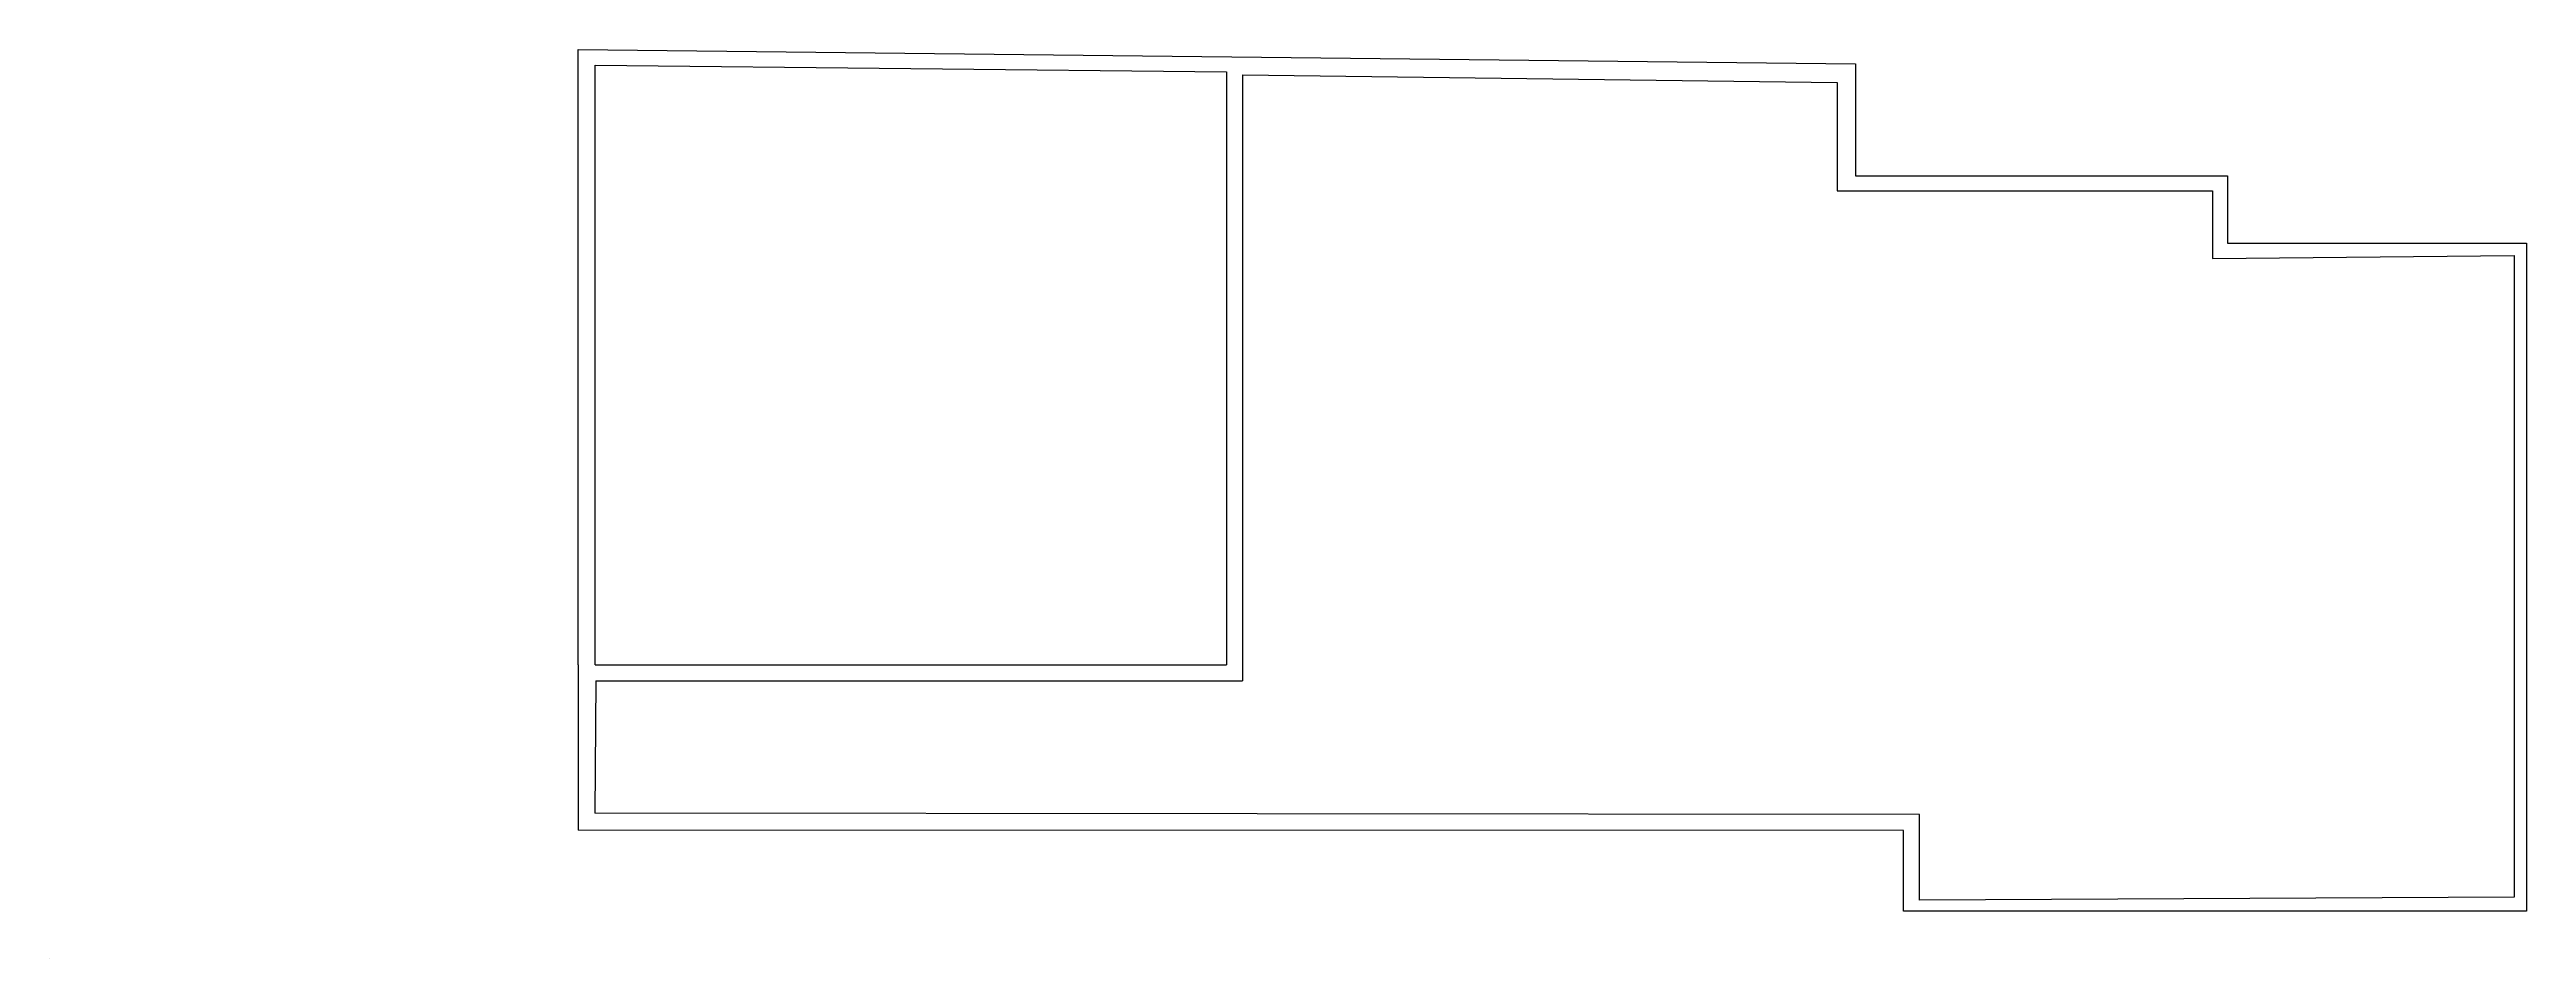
# Model space of a CAD drawing. Header units: millimetres. Extents: x 1595 to 32985, y 2696 to 14217.
import ezdxf

# ---------------------------------------------------------------- set-up
doc = ezdxf.new("R2010")
doc.units = ezdxf.units.MM
doc.layers.add('墙', color=70, linetype='Continuous', lineweight=30)
doc.styles.get("Standard").update_dxf_attribs({"font": 'arial.ttf'})

msp = doc.modelspace()

# ---------------------------------------------------------------- linework, layer by layer
at = {"layer": '墙'}
for p, q in [((8293, 6417), (8293, 4321)), ((8517, 6217), (8504, 4539))]:
    msp.add_line(p, q, dxfattribs=at)
for points in [[(8293, 6417), (8293, 6417), (8293, 14217), (24480, 14034), (24480, 12615), (29197, 12615), (29197, 11761), (29197, 11761), (31091, 11761), (32985, 11761), (32985, 3296), (25091, 3296), (25091, 4317)], [(8509, 6417), (8509, 14020), (16512, 13935)], [(16512, 13935), (16512, 6417)], [(16712, 13896), (16712, 6217)], [(16712, 13896), (24248, 13798), (24248, 12427), (29008, 12427), (29008, 11566), (32827, 11605), (32827, 3475), (25291, 3436), (25291, 4523)], [(8509, 6417), (9215, 6417)], [(9215, 6417), (16512, 6417)], [(8517, 6217), (16712, 6217)], [(25291, 4523), (8504, 4539)], [(25091, 4317), (8293, 4321)], [(1595, 2696), (1595, 2696)], [(1595, 2696), (1595, 2696)]]:
    msp.add_lwpolyline(points, dxfattribs=at)

# ---------------------------------------------------------------- texts
at = {"layer": '墙', "insert": (5563, 10850), "char_height": 2.5, "attachment_point": 1}
msp.add_mtext_dynamic_manual_height_columns('9.2m', width=1166.52, gutter_width=12.5, heights=[0], dxfattribs=at)

doc.saveas('drawing.dxf')
